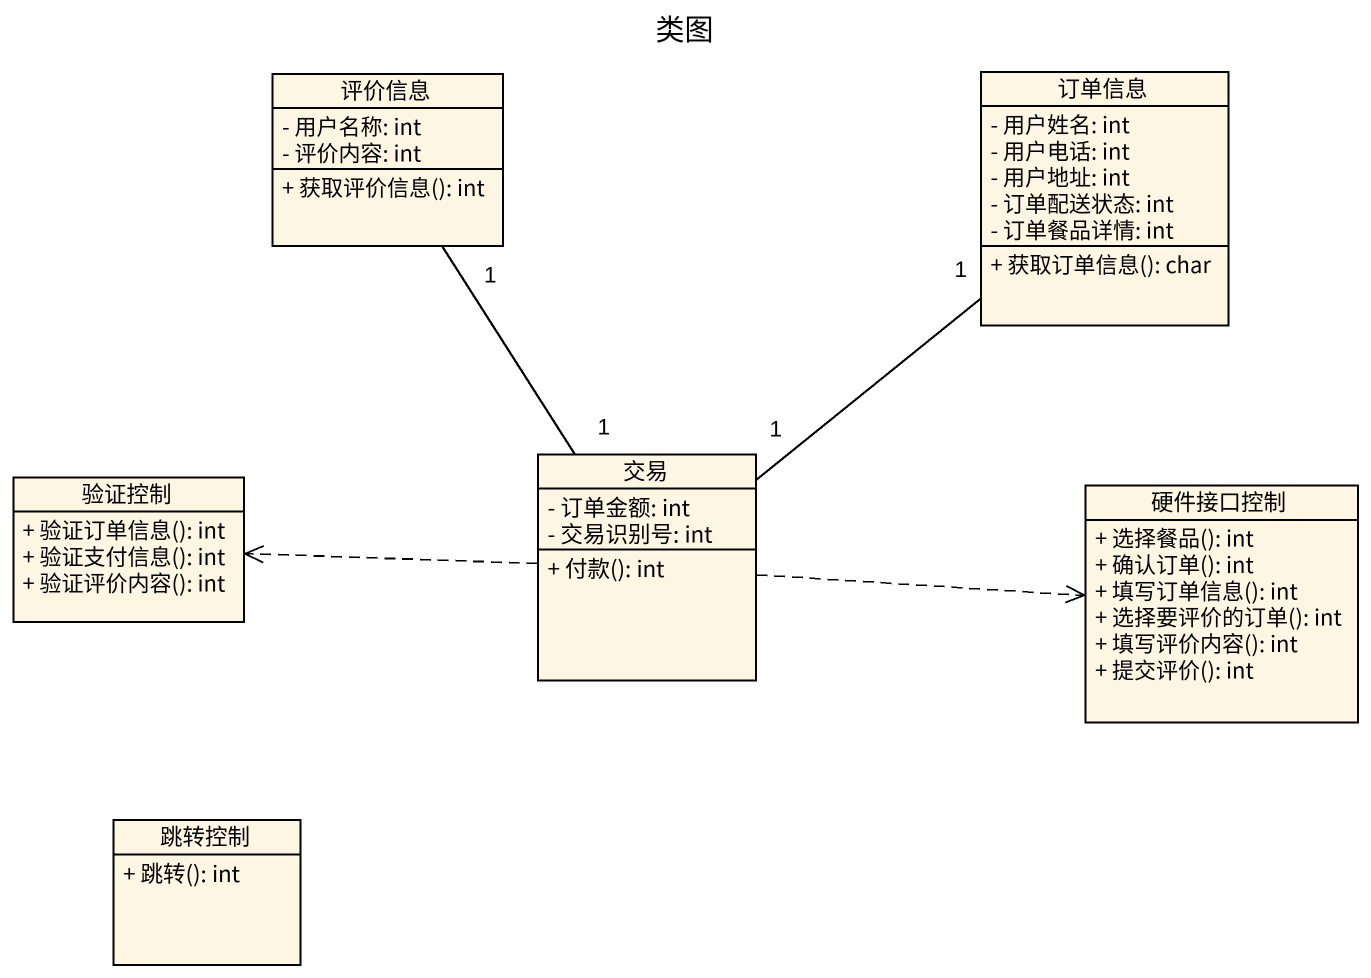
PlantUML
@startuml
title 类图
hide circle
hide empty members
skinparam classAttributeIconSize 0
class 评价信息 {
  - 用户名称: int
  - 评价内容: int
  + 获取评价信息(): int
}
class 订单信息 {
  - 用户姓名: int
  - 用户电话: int
  - 用户地址: int
  - 订单配送状态: int
  - 订单餐品详情: int
  + 获取订单信息(): char
}
class 交易 {
  - 订单金额: int
  - 交易识别号: int
  + 付款(): int
}
class 验证控制 {
  + 验证订单信息(): int
  + 验证支付信息(): int
  + 验证评价内容(): int
}
class 硬件接口控制 {
  + 选择餐品(): int
  + 确认订单(): int
  + 填写订单信息(): int
  + 选择要评价的订单(): int
  + 填写评价内容(): int
  + 提交评价(): int
}
class 跳转控制 {
  + 跳转(): int
}
交易 "1" -up- "1" 评价信息
交易 "1" -up- "1" 订单信息
交易 .left.> 验证控制
交易 .right.> 硬件接口控制
@enduml
